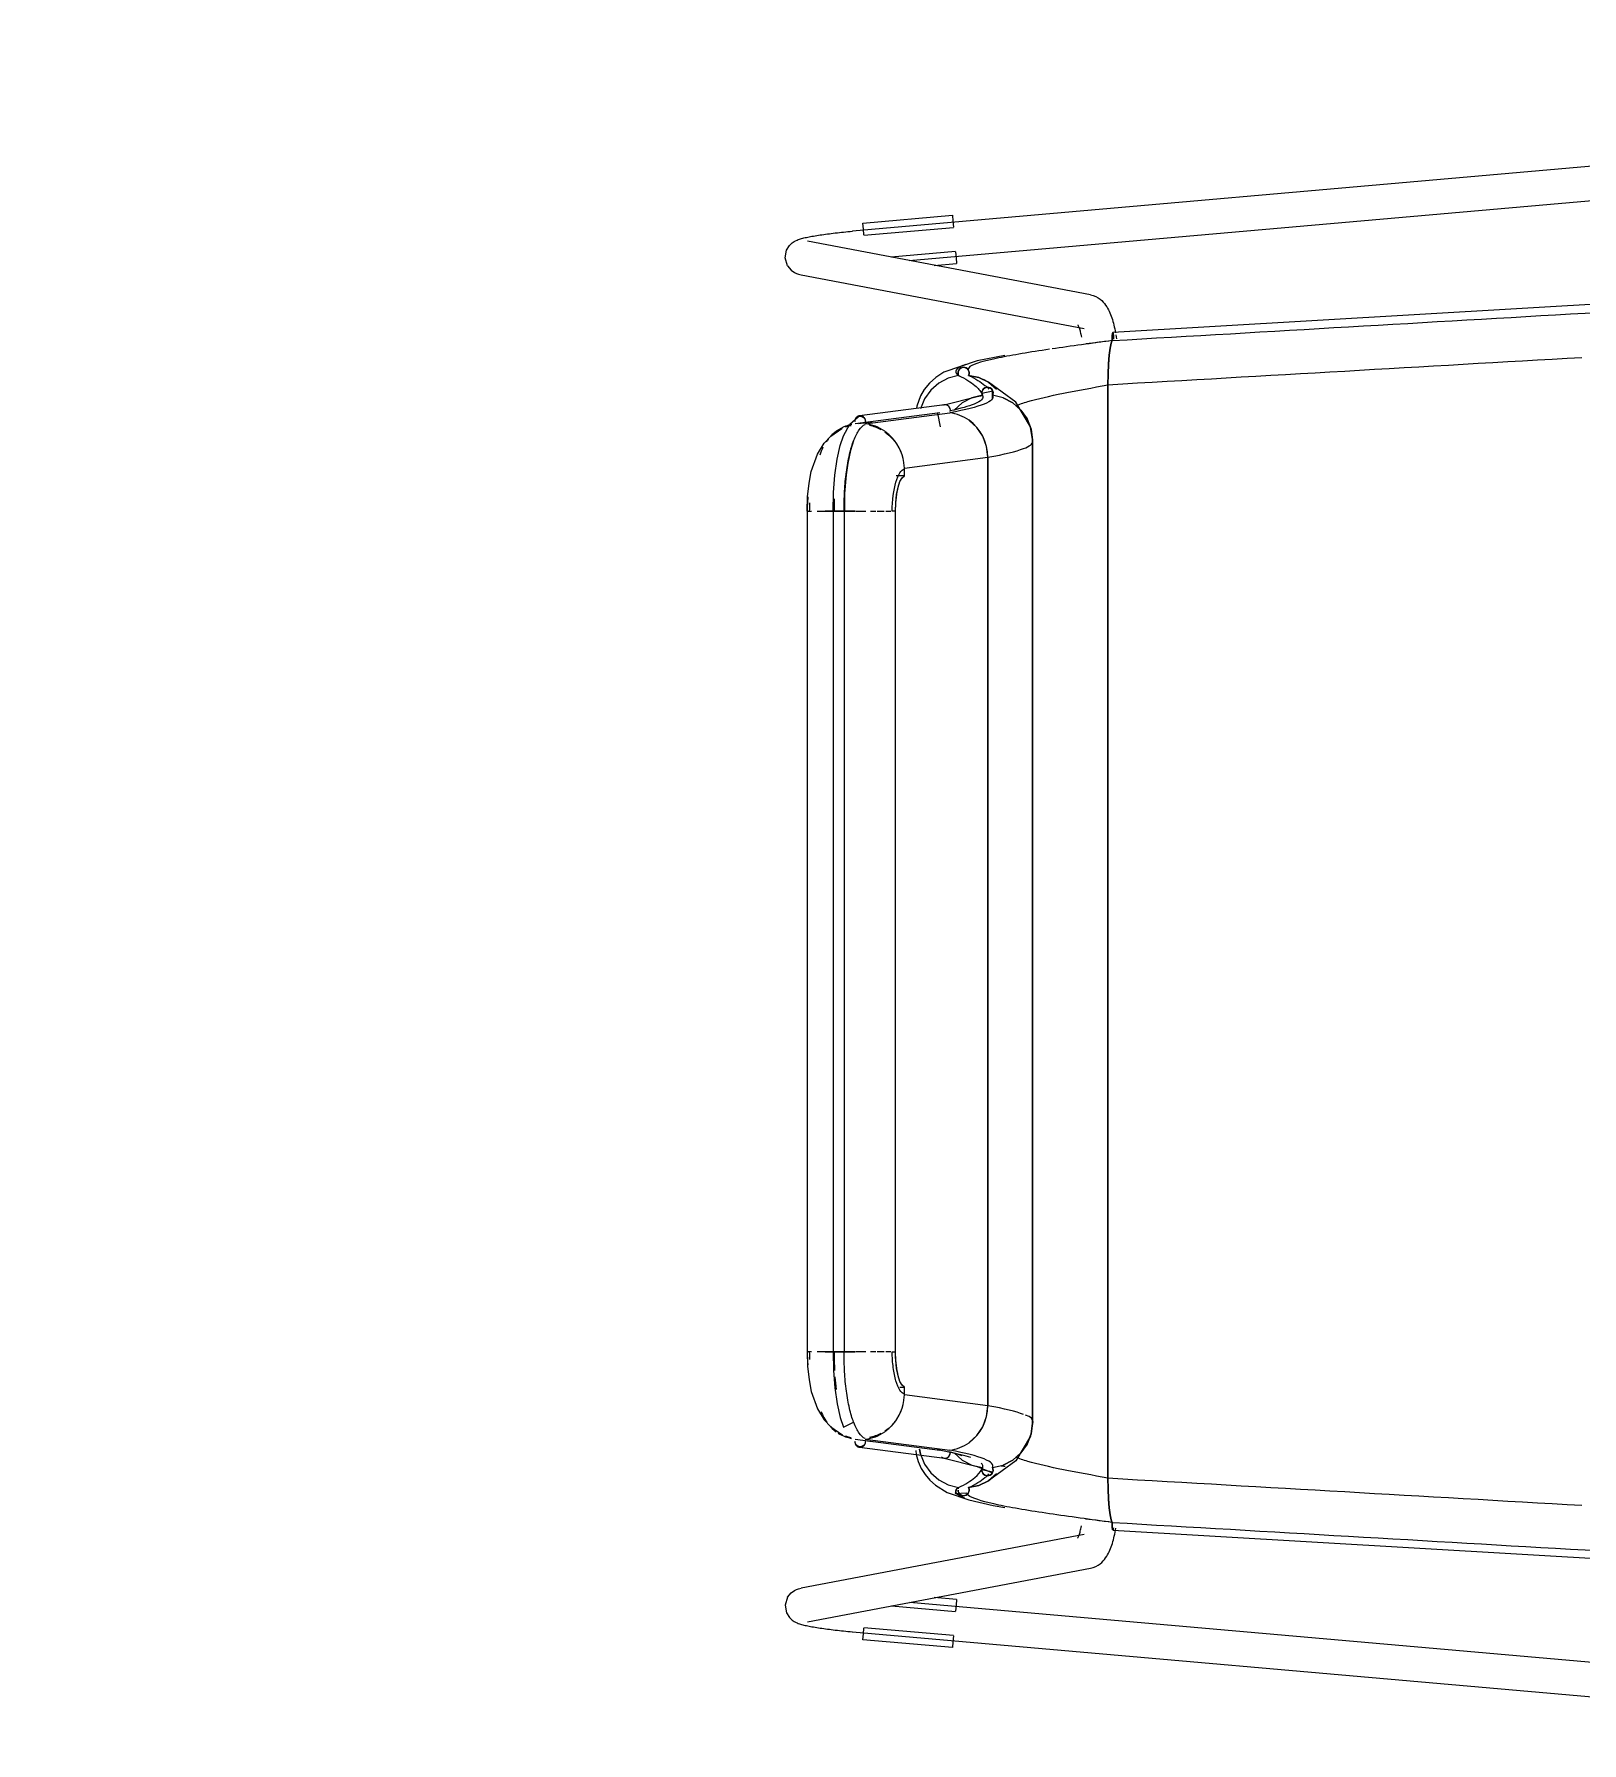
# Model space of a CAD drawing. Header units: millimetres. Extents: x 155927 to 295199, y -4084 to 97293.
# Drawn here: x 229196 to 229738, y 12021 to 12621 of the extents above; entities that cross this region are included whole.
import ezdxf

# ---------------------------------------------------------------- set-up
doc = ezdxf.new("R2010")
doc.units = ezdxf.units.MM
doc.header["$MEASUREMENT"] = 0
doc.layers.add('A-DOOR', color=4, linetype='CONTINUOUS', lineweight=9)
doc.layers.add('I-FURN', color=8, linetype='CONTINUOUS', lineweight=9)

msp = doc.modelspace()

# ---------------------------------------------------------------- linework, layer by layer
at = {"layer": 'A-DOOR'}
msp.add_arc((228224.33, 13505.61), 1010, 270, 0, dxfattribs=at)
at = {"layer": 'I-FURN'}
for p, q in [((229925.95, 12590.59), (229482.63, 12551.64)), ((229502.5, 12541.34), (229927, 12578.64)), ((229486.24, 12554.46), (229517.65, 12557.22)), ((229517.65, 12557.22), (229517.83, 12555.17)), ((229517.83, 12555.17), (229518.01, 12553.11)), ((229462.65, 12548.31), (229463.13, 12548.53)), ((229463.13, 12548.53), (229463.55, 12548.7)), ((229463.55, 12548.7), (229463.96, 12548.84)), ((229463.96, 12548.84), (229464.35, 12548.96)), ((229464.35, 12548.96), (229464.75, 12549.08)), ((229464.75, 12549.08), (229465.15, 12549.19)), ((229465.15, 12549.19), (229465.57, 12549.29)), ((229465.57, 12549.29), (229465.99, 12549.39)), ((229465.99, 12549.39), (229466.44, 12549.49)), ((229466.44, 12549.49), (229466.9, 12549.59)), ((229466.9, 12549.59), (229467.37, 12549.68)), ((229467.37, 12549.68), (229467.87, 12549.78)), ((229467.87, 12549.78), (229468.38, 12549.87)), ((229468.38, 12549.87), (229468.92, 12549.96)), ((229468.92, 12549.96), (229469.47, 12550.06)), ((229469.47, 12550.06), (229470.04, 12550.15)), ((229470.04, 12550.15), (229470.62, 12550.24)), ((229470.62, 12550.24), (229471.22, 12550.33)), ((229471.22, 12550.33), (229471.84, 12550.42)), ((229471.84, 12550.42), (229472.48, 12550.51)), ((229472.48, 12550.51), (229473.13, 12550.6)), ((229473.13, 12550.6), (229473.79, 12550.69)), ((229473.79, 12550.69), (229474.47, 12550.78)), ((229474.47, 12550.78), (229475.15, 12550.86)), ((229475.15, 12550.86), (229475.85, 12550.95)), ((229475.85, 12550.95), (229476.56, 12551.03)), ((229476.56, 12551.03), (229477.28, 12551.11)), ((229477.28, 12551.11), (229478.01, 12551.19)), ((229478.01, 12551.19), (229478.74, 12551.27)), ((229478.74, 12551.27), (229479.48, 12551.35)), ((229479.48, 12551.35), (229480.22, 12551.42)), ((229480.22, 12551.42), (229480.97, 12551.49)), ((229480.97, 12551.49), (229481.72, 12551.56)), ((229481.72, 12551.56), (229482.47, 12551.63)), ((229482.47, 12551.63), (229482.63, 12551.64)), ((229486.42, 12552.41), (229486.24, 12554.46)), ((229486.6, 12550.35), (229486.42, 12552.41)), ((229486.61, 12550.23), (229518.02, 12552.99)), ((229458.96, 12542.26), (229459.44, 12545.02)), ((229459.44, 12545.02), (229460.48, 12546.68)), ((229460.48, 12546.68), (229461.39, 12547.53)), ((229461.39, 12547.53), (229462.09, 12548.01)), ((229462.09, 12548.01), (229462.65, 12548.31)), ((229566.07, 12529.35), (229466.78, 12548.16)), ((229518.76, 12544.54), (229496.16, 12542.55)), ((229518.77, 12544.41), (229518.95, 12542.35)), ((229459.79, 12539.51), (229458.96, 12542.26)), ((229459.79, 12539.51), (229461.11, 12537.93)), ((229461.11, 12537.93), (229462.19, 12537.19)), ((229462.19, 12537.19), (229463, 12536.81)), ((229463, 12536.81), (229463.62, 12536.6)), ((229463.62, 12536.6), (229464.13, 12536.46)), ((229511.24, 12539.61), (229519.13, 12540.31)), ((229518.95, 12542.35), (229519.13, 12540.31)), ((229464.13, 12536.46), (229464.55, 12536.37)), ((229464.55, 12536.37), (229563.84, 12517.56)), ((229905.83, 12535.45), (229573.92, 12516.16)), ((229566.07, 12529.35), (229567.06, 12529.09)), ((229567.06, 12529.09), (229567.95, 12528.73)), ((229567.95, 12528.73), (229568.75, 12528.29)), ((229568.75, 12528.29), (229569.43, 12527.81)), ((229569.43, 12527.81), (229570.03, 12527.3)), ((229570.03, 12527.3), (229570.55, 12526.78)), ((229570.55, 12526.78), (229571, 12526.25)), ((229571, 12526.25), (229571.4, 12525.71)), ((229571.4, 12525.71), (229571.76, 12525.18)), ((229571.76, 12525.18), (229572.09, 12524.64)), ((229572.09, 12524.64), (229572.38, 12524.1)), ((229561.61, 12518.78), (229561.62, 12518.75)), ((229561.62, 12518.75), (229561.67, 12518.68)), ((229561.67, 12518.68), (229561.71, 12518.59)), ((229561.71, 12518.59), (229561.79, 12518.44)), ((229572.38, 12524.1), (229572.65, 12523.55)), ((229572.65, 12523.55), (229572.9, 12522.99)), ((229572.9, 12522.99), (229573.13, 12522.42)), ((229573.13, 12522.42), (229573.35, 12521.84)), ((229573.35, 12521.84), (229573.56, 12521.25)), ((229573.56, 12521.25), (229573.75, 12520.64)), ((229573.75, 12520.64), (229573.94, 12520.02)), ((229573.94, 12520.02), (229574.11, 12519.39)), ((229574.11, 12519.39), (229574.27, 12518.75)), ((229574.27, 12518.75), (229574.42, 12518.1)), ((229561.79, 12518.44), (229561.88, 12518.25)), ((229561.88, 12518.25), (229561.97, 12518.02)), ((229561.97, 12518.02), (229562.07, 12517.75)), ((229562.07, 12517.75), (229562.18, 12517.44)), ((229562.18, 12517.44), (229562.29, 12517.11)), ((229562.29, 12517.11), (229562.4, 12516.74)), ((229562.4, 12516.74), (229562.5, 12516.35)), ((229562.5, 12516.35), (229562.61, 12515.93)), ((229562.61, 12515.93), (229562.71, 12515.48)), ((229562.71, 12515.48), (229562.81, 12515.01)), ((229562.81, 12515.01), (229562.91, 12514.52)), ((229573.33, 12512.39), (229573.73, 12513.29)), ((229573.73, 12513.29), (229573.33, 12512.39)), ((229573.71, 12514.26), (229573.72, 12514.76)), ((229573.72, 12514.75), (229573.71, 12514.26)), ((229573.71, 12514.26), (229573.71, 12513.76)), ((229573.71, 12513.76), (229573.71, 12514.26)), ((229573.71, 12513.76), (229573.73, 12513.29)), ((229573.73, 12513.29), (229573.71, 12513.76)), ((229573.74, 12515.21), (229573.72, 12514.75)), ((229573.72, 12514.76), (229573.74, 12515.21)), ((229573.74, 12515.21), (229573.77, 12515.6)), ((229573.77, 12515.59), (229573.74, 12515.21)), ((229573.82, 12515.89), (229573.77, 12515.59)), ((229573.77, 12515.6), (229573.82, 12515.89)), ((229573.82, 12515.89), (229573.87, 12516.09)), ((229573.87, 12516.08), (229573.82, 12515.89)), ((229573.92, 12516.16), (229573.87, 12516.08)), ((229573.87, 12516.09), (229573.92, 12516.16)), ((229573.97, 12516.09), (229573.92, 12516.16)), ((229573.92, 12516.16), (229573.97, 12516.1)), ((229573.97, 12516.1), (229574.02, 12515.91)), ((229574.02, 12515.91), (229573.97, 12516.09)), ((229574.07, 12515.62), (229574.02, 12515.91)), ((229574.02, 12515.91), (229574.07, 12515.62)), ((229574.1, 12515.24), (229574.07, 12515.62)), ((229574.07, 12515.62), (229574.1, 12515.24)), ((229574.12, 12514.79), (229574.1, 12515.24)), ((229574.1, 12515.24), (229574.12, 12514.79)), ((229574.13, 12514.3), (229574.12, 12514.79)), ((229574.12, 12514.79), (229574.13, 12514.3)), ((229574.13, 12513.8), (229574.13, 12514.3)), ((229574.13, 12514.3), (229574.13, 12513.8)), ((229574.42, 12518.1), (229574.57, 12517.43)), ((229574.57, 12517.43), (229574.7, 12516.75)), ((229574.7, 12516.75), (229574.83, 12516.05)), ((229574.94, 12515.35), (229575.05, 12514.63)), ((229575.05, 12514.63), (229575.15, 12513.91)), ((229536.01, 12508.05), (229526.34, 12506.15)), ((229572.65, 12508.15), (229572.41, 12505.04)), ((229572.42, 12505.09), (229572.65, 12508.15)), ((229572.65, 12508.18), (229572.96, 12510.64)), ((229572.96, 12510.64), (229572.65, 12508.15)), ((229573.33, 12512.39), (229572.96, 12510.64)), ((229572.97, 12510.65), (229573.33, 12512.39)), ((229514.63, 12502.16), (229511.8, 12500.34)), ((229526.34, 12506.15), (229514.63, 12502.16)), ((229519.83, 12501.04), (229516.2, 12500.14)), ((229519.7, 12502.51), (229519.62, 12502.01)), ((229519.62, 12502.01), (229519.67, 12501.51)), ((229519.63, 12502.01), (229519.7, 12502.5)), ((229519.67, 12501.51), (229519.63, 12502.01)), ((229519.83, 12501.04), (229519.67, 12501.51)), ((229519.67, 12501.51), (229519.83, 12501.04)), ((229519.7, 12502.5), (229519.9, 12502.96)), ((229519.9, 12502.96), (229519.7, 12502.51)), ((229519.9, 12502.96), (229520.2, 12503.35)), ((229520.2, 12503.35), (229519.9, 12502.96)), ((229520.2, 12503.35), (229520.6, 12503.65)), ((229520.6, 12503.65), (229520.2, 12503.35)), ((229521.05, 12503.85), (229520.6, 12503.65)), ((229520.6, 12503.65), (229521.05, 12503.84)), ((229521.05, 12503.84), (229521.54, 12503.92)), ((229521.54, 12503.92), (229521.05, 12503.85)), ((229521.54, 12503.92), (229522.02, 12503.86)), ((229522.02, 12503.86), (229521.54, 12503.92)), ((229522.02, 12503.86), (229522.48, 12503.67)), ((229522.48, 12503.68), (229522.02, 12503.86)), ((229522.89, 12503.39), (229522.48, 12503.68)), ((229522.48, 12503.67), (229522.88, 12503.39)), ((229522.88, 12503.39), (229523.2, 12503.01)), ((229523.2, 12503.01), (229522.89, 12503.39)), ((229523.2, 12503.01), (229523.41, 12502.56)), ((229523.41, 12502.56), (229523.2, 12503.01)), ((229523.47, 12501.57), (229523.32, 12501.09)), ((229523.32, 12501.09), (229523.47, 12501.57)), ((229523.32, 12501.09), (229526.93, 12500.3)), ((229526.93, 12500.31), (229523.32, 12501.09)), ((229523.41, 12502.56), (229523.5, 12502.07)), ((229523.5, 12502.07), (229523.41, 12502.56)), ((229523.5, 12502.07), (229523.47, 12501.57)), ((229523.47, 12501.57), (229523.5, 12502.07)), ((229572.2, 12497.82), (229572.26, 12501.51)), ((229572.26, 12501.51), (229572.2, 12497.74)), ((229572.26, 12501.57), (229572.41, 12505.05)), ((229572.41, 12505.04), (229572.26, 12501.51)), ((229507.78, 12496.18), (229506.44, 12493.91)), ((229509.56, 12498.35), (229507.78, 12496.18)), ((229510.06, 12495.92), (229507.88, 12492.84)), ((229511.8, 12500.34), (229509.56, 12498.35)), ((229512.88, 12498.4), (229510.06, 12495.92)), ((229516.2, 12500.14), (229512.88, 12498.4)), ((229530.26, 12498.67), (229526.93, 12500.31)), ((229526.93, 12500.3), (229530.26, 12498.66)), ((229531.81, 12495.6), (229527.92, 12494.76)), ((229528, 12495.05), (229528.09, 12495.54)), ((229528.08, 12495.54), (229528, 12495.05)), ((229528.04, 12494.55), (229528, 12495.05)), ((229528, 12495.05), (229528.04, 12494.56)), ((229528.29, 12496), (229528.08, 12495.54)), ((229528.09, 12495.54), (229528.29, 12495.99)), ((229528.6, 12496.38), (229528.29, 12496)), ((229528.29, 12495.99), (229528.6, 12496.37)), ((229530.33, 12498.72), (229528.59, 12499.61)), ((229528.6, 12496.37), (229529, 12496.67)), ((229529, 12496.67), (229528.6, 12496.38)), ((229529, 12496.67), (229529.47, 12496.86)), ((229529.46, 12496.86), (229529, 12496.67)), ((229529.96, 12496.93), (229529.46, 12496.86)), ((229529.47, 12496.86), (229529.96, 12496.92)), ((229530.45, 12496.86), (229529.96, 12496.93)), ((229529.96, 12496.92), (229530.45, 12496.86)), ((229533.09, 12496.27), (229530.26, 12498.67)), ((229530.26, 12498.66), (229533.09, 12496.27)), ((229539.87, 12491.74), (229530.33, 12498.72)), ((229530.45, 12496.86), (229530.91, 12496.67)), ((229530.91, 12496.67), (229530.45, 12496.86)), ((229530.91, 12496.67), (229531.31, 12496.37)), ((229531.31, 12496.38), (229530.91, 12496.67)), ((229531.62, 12496), (229531.31, 12496.38)), ((229531.31, 12496.37), (229531.62, 12495.99)), ((229531.83, 12495.54), (229531.62, 12496)), ((229531.62, 12495.99), (229531.82, 12495.54)), ((229531.73, 12493.02), (229531.68, 12495.9)), ((229531.82, 12495.54), (229531.91, 12495.05)), ((229531.91, 12495.05), (229531.83, 12495.54)), ((229531.91, 12495.05), (229531.87, 12494.55)), ((229531.87, 12494.56), (229531.91, 12495.05)), ((229572.2, 12497.74), (229572.2, 12114.34)), ((229572.2, 12114.34), (229572.2, 12497.74)), ((229514.82, 12490.77), (229485.04, 12486.92)), ((229505.15, 12490.31), (229505.03, 12489.43)), ((229506.44, 12493.91), (229505.15, 12490.31)), ((229507.88, 12492.84), (229506.48, 12489.32)), ((229514.58, 12490.72), (229514.14, 12490.54)), ((229515.05, 12490.79), (229514.58, 12490.72)), ((229514.74, 12490.76), (229526.35, 12493.73)), ((229515.52, 12490.72), (229515.05, 12490.79)), ((229515.96, 12490.53), (229515.52, 12490.72)), ((229516.35, 12490.24), (229515.96, 12490.53)), ((229516.65, 12489.86), (229516.35, 12490.24)), ((229516.84, 12489.4), (229516.65, 12489.86)), ((229516.92, 12488.91), (229516.84, 12489.4)), ((229516.88, 12488.42), (229516.92, 12488.91)), ((229521.09, 12491.44), (229518.22, 12488.93)), ((229524.49, 12493.19), (229521.09, 12491.44)), ((229528.2, 12494.09), (229524.49, 12493.19)), ((229526.35, 12493.73), (229528.22, 12494.05)), ((229528.04, 12494.56), (229528.2, 12494.09)), ((229528.2, 12494.08), (229528.04, 12494.55)), ((229531.71, 12494.09), (229531.87, 12494.56)), ((229531.87, 12494.55), (229531.71, 12494.08)), ((229535.42, 12493.19), (229531.71, 12494.09)), ((229535.42, 12493.19), (229538.81, 12491.43)), ((229538.82, 12491.44), (229535.42, 12493.19)), ((229538.81, 12491.43), (229541.68, 12488.93)), ((229541.69, 12488.93), (229538.82, 12491.44)), ((229544.99, 12483.08), (229539.87, 12491.74)), ((229541.68, 12488.93), (229543.86, 12485.79)), ((229543.86, 12485.8), (229541.69, 12488.93)), ((229479.46, 12479.9), (229481.64, 12484.01)), ((229481.64, 12484.01), (229484.54, 12486.56)), ((229513.18, 12487.92), (229483.48, 12484.08)), ((229484.67, 12484.23), (229489.45, 12484.85)), ((229487.02, 12484.1), (229516.73, 12487.94)), ((229512.4, 12487.8), (229513.35, 12482.98)), ((229526.23, 12482.83), (229523.49, 12485.31)), ((229528.31, 12479.71), (229526.23, 12482.83)), ((229545.06, 12482.93), (229543.68, 12486.11)), ((229545.23, 12482.22), (229543.86, 12485.8)), ((229543.86, 12485.79), (229545.22, 12482.22)), ((229545.85, 12477.89), (229545.06, 12482.93)), ((229470.27, 12473.4), (229472.66, 12477.29)), ((229472.66, 12477.29), (229474.96, 12479.76)), ((229474.96, 12479.76), (229478.85, 12482.44)), ((229478.3, 12476.44), (229479.46, 12479.9)), ((229478.85, 12482.44), (229479.05, 12482.54)), ((229483, 12478.14), (229481.91, 12474.7)), ((229529.63, 12476.17), (229528.31, 12479.71)), ((229545.22, 12482.22), (229545.7, 12478.43)), ((229545.7, 12478.43), (229545.23, 12482.22)), ((229545.7, 12478.43), (229545.7, 12133.65)), ((229545.7, 12133.65), (229545.7, 12478.43)), ((229545.85, 12438.99), (229545.85, 12477.9)), ((229468.14, 12467.35), (229470.27, 12473.4)), ((229476.35, 12466.13), (229477.2, 12471.75)), ((229477.2, 12471.75), (229478.3, 12476.44)), ((229481.91, 12474.7), (229480.94, 12470.27)), ((229500.82, 12468.54), (229530.1, 12472.4)), ((229530.1, 12472.4), (229529.63, 12476.17)), ((229530.1, 12472.4), (229530.1, 12139.69)), ((229530.1, 12139.69), (229530.1, 12472.4)), ((229467.35, 12463.32), (229468.14, 12467.35)), ((229475.87, 12460.01), (229476.35, 12466.13)), ((229480.34, 12466.26), (229479.81, 12459.69)), ((229480.94, 12470.27), (229480.34, 12466.26)), ((229500.89, 12465.82), (229497.89, 12465.82)), ((229500.88, 12465.82), (229497.89, 12465.82)), ((229499.24, 12463.83), (229500.03, 12465.18)), ((229500.03, 12465.18), (229500.89, 12465.82)), ((229500.89, 12465.82), (229500.82, 12468.54)), ((229466.85, 12458.5), (229467.35, 12463.32)), ((229475.77, 12453.47), (229475.87, 12460.01)), ((229479.81, 12459.69), (229479.73, 12453.47)), ((229497.74, 12456.5), (229498.06, 12459.36)), ((229498.06, 12459.36), (229498.57, 12461.85)), ((229498.57, 12461.85), (229499.24, 12463.83)), ((229466.73, 12453.47), (229466.85, 12458.5)), ((229466.9, 12453.47), (229466.73, 12453.47)), ((229466.73, 12453.47), (229466.73, 12158.62)), ((229466.75, 12453.47), (229468.23, 12453.47)), ((229470.25, 12453.47), (229472.83, 12453.47)), ((229476.01, 12453.47), (229472.99, 12453.47)), ((229473, 12453.47), (229476.02, 12453.47)), ((229475.77, 12453.47), (229475.77, 12158.62)), ((229475.77, 12453.47), (229479.73, 12453.47)), ((229475.84, 12453.47), (229475.77, 12453.47)), ((229476.04, 12453.47), (229475.84, 12453.47)), ((229476.34, 12453.47), (229476.04, 12453.47)), ((229476.73, 12453.47), (229476.34, 12453.47)), ((229477.19, 12453.47), (229476.73, 12453.47)), ((229477.68, 12453.47), (229477.19, 12453.47)), ((229478.18, 12453.47), (229477.68, 12453.47)), ((229478.65, 12453.47), (229478.18, 12453.47)), ((229479.07, 12453.47), (229478.65, 12453.47)), ((229479.4, 12453.47), (229479.07, 12453.47)), ((229479.62, 12453.47), (229479.4, 12453.47)), ((229479.73, 12453.47), (229479.62, 12453.47)), ((229483.52, 12453.47), (229479.71, 12453.47)), ((229479.71, 12453.47), (229483.52, 12453.47)), ((229479.73, 12158.62), (229479.73, 12453.47)), ((229483.71, 12453.47), (229487.27, 12453.47)), ((229488.9, 12453.47), (229490.74, 12453.47)), ((229491.26, 12453.47), (229493.72, 12453.47)), ((229494.31, 12453.47), (229496.05, 12453.47)), ((229497.58, 12453.47), (229497.58, 12158.62)), ((229497.63, 12453.47), (229497.74, 12456.5)), ((229497.63, 12158.62), (229497.63, 12453.47)), ((229545.85, 12134.19), (229545.85, 12438.99)), ((229466.73, 12158.62), (229466.9, 12158.62)), ((229466.73, 12158.62), (229466.85, 12153.59)), ((229468.23, 12158.62), (229466.75, 12158.62)), ((229466.85, 12153.59), (229467.35, 12148.76)), ((229472.83, 12158.62), (229470.25, 12158.62)), ((229472.99, 12158.62), (229476.01, 12158.62)), ((229476.02, 12158.62), (229473, 12158.62)), ((229479.62, 12158.62), (229475.77, 12158.62)), ((229475.77, 12158.62), (229475.87, 12152.07)), ((229475.77, 12158.62), (229475.84, 12158.62)), ((229475.84, 12158.62), (229476.04, 12158.62)), ((229476.04, 12158.62), (229476.34, 12158.62)), ((229476.34, 12158.62), (229476.73, 12158.62)), ((229476.73, 12158.62), (229477.19, 12158.62)), ((229477.19, 12158.62), (229477.68, 12158.62)), ((229477.68, 12158.62), (229478.18, 12158.62)), ((229478.18, 12158.62), (229478.65, 12158.62)), ((229478.65, 12158.62), (229479.07, 12158.62)), ((229479.07, 12158.62), (229479.4, 12158.62)), ((229479.4, 12158.62), (229479.62, 12158.62)), ((229479.71, 12158.62), (229483.52, 12158.62)), ((229483.52, 12158.62), (229479.71, 12158.62)), ((229487.27, 12158.62), (229483.71, 12158.62)), ((229490.74, 12158.62), (229488.9, 12158.62)), ((229493.72, 12158.62), (229491.26, 12158.62)), ((229496.05, 12158.62), (229494.31, 12158.62)), ((229497.74, 12155.58), (229497.63, 12158.62)), ((229498.06, 12152.73), (229497.74, 12155.58)), ((229467.35, 12148.76), (229468.14, 12144.73)), ((229475.87, 12152.07), (229476.35, 12145.95)), ((229498.57, 12150.23), (229498.06, 12152.73)), ((229499.24, 12148.25), (229498.57, 12150.23)), ((229500.03, 12146.9), (229499.24, 12148.25)), ((229468.14, 12144.73), (229470.27, 12138.68)), ((229476.35, 12145.95), (229477.2, 12140.33)), ((229499.23, 12146.26), (229500.89, 12146.26)), ((229500.89, 12146.26), (229500.03, 12146.9)), ((229500.82, 12143.55), (229500.89, 12146.26)), ((229530.1, 12139.69), (229500.82, 12143.55)), ((229470.27, 12138.68), (229472.66, 12134.8)), ((229477.2, 12140.33), (229478.3, 12135.64)), ((229478.3, 12135.64), (229479.46, 12132.19)), ((229528.31, 12132.37), (229529.63, 12135.92)), ((229529.63, 12135.92), (229530.1, 12139.69)), ((229472.66, 12134.8), (229474.96, 12132.32)), ((229474.96, 12132.32), (229478.85, 12129.64)), ((229478.85, 12129.64), (229479.05, 12129.55)), ((229479.46, 12132.19), (229483, 12133.95)), ((229523.49, 12126.77), (229526.23, 12129.26)), ((229526.23, 12129.26), (229528.31, 12132.37)), ((229545.06, 12129.15), (229543.68, 12125.97)), ((229545.22, 12129.86), (229543.86, 12126.29)), ((229543.86, 12126.29), (229545.23, 12129.86)), ((229545.85, 12134.19), (229545.06, 12129.15)), ((229545.7, 12133.65), (229545.22, 12129.86)), ((229545.23, 12129.86), (229545.7, 12133.65)), ((229483.48, 12128), (229513.18, 12124.16)), ((229485.04, 12125.16), (229514.82, 12121.31)), ((229487.01, 12127.55), (229489.45, 12127.23)), ((229487.02, 12127.98), (229516.73, 12124.14)), ((229504.82, 12124.04), (229504.97, 12122.62)), ((229506.11, 12124.5), (229506.48, 12122.76)), ((229506.49, 12122.77), (229506.12, 12124.51)), ((229518.69, 12122.91), (229512.4, 12124.28)), ((229516.84, 12122.68), (229516.92, 12123.17)), ((229516.92, 12123.17), (229516.88, 12123.67)), ((229518.22, 12123.15), (229521.09, 12120.64)), ((229541.68, 12123.16), (229538.81, 12120.65)), ((229538.82, 12120.64), (229541.69, 12123.15)), ((229544.99, 12129), (229539.87, 12120.35)), ((229543.86, 12126.29), (229541.68, 12123.16)), ((229541.69, 12123.15), (229543.86, 12126.29)), ((229504.97, 12122.62), (229505.63, 12120.11)), ((229505.63, 12120.11), (229506.65, 12117.75)), ((229506.48, 12122.76), (229507.88, 12119.25)), ((229506.65, 12117.75), (229508.03, 12115.55)), ((229507.88, 12119.25), (229510.06, 12116.16)), ((229513.76, 12121.84), (229514.14, 12121.55)), ((229514.14, 12121.55), (229514.58, 12121.36)), ((229514.58, 12121.36), (229515.05, 12121.29)), ((229514.74, 12121.32), (229526.35, 12118.35)), ((229515.05, 12121.29), (229515.52, 12121.36)), ((229515.52, 12121.36), (229515.96, 12121.55)), ((229515.96, 12121.55), (229516.35, 12121.84)), ((229516.35, 12121.84), (229516.65, 12122.23)), ((229516.65, 12122.23), (229516.84, 12122.68)), ((229521.12, 12122.15), (229518.69, 12122.91)), ((229521.09, 12120.64), (229524.49, 12118.89)), ((229524.49, 12118.89), (229528.2, 12118)), ((229526.35, 12118.35), (229531.68, 12116.19)), ((229527.92, 12117.32), (229531.81, 12116.48)), ((229528, 12117.03), (229528.04, 12117.53)), ((229528.04, 12117.53), (229528, 12117.03)), ((229528.09, 12116.54), (229528, 12117.03)), ((229528, 12117.03), (229528.08, 12116.54)), ((229528.04, 12117.53), (229528.2, 12118)), ((229528.2, 12118), (229528.04, 12117.53)), ((229539.87, 12120.35), (229530.33, 12113.36)), ((229531.71, 12118), (229535.42, 12118.89)), ((229531.71, 12118), (229531.87, 12117.53)), ((229531.87, 12117.53), (229531.71, 12118)), ((229531.91, 12117.03), (229531.82, 12116.54)), ((229531.83, 12116.54), (229531.91, 12117.03)), ((229531.87, 12117.53), (229531.91, 12117.03)), ((229531.91, 12117.03), (229531.87, 12117.53)), ((229538.81, 12120.65), (229535.42, 12118.9)), ((229535.42, 12118.89), (229538.82, 12120.64)), ((229508.03, 12115.55), (229509.71, 12113.57)), ((229509.71, 12113.57), (229511.68, 12111.84)), ((229510.06, 12116.16), (229512.88, 12113.68)), ((229511.68, 12111.84), (229515.79, 12109.33)), ((229512.88, 12113.68), (229516.2, 12111.94)), ((229516.2, 12111.94), (229519.83, 12111.04)), ((229519.67, 12110.57), (229519.83, 12111.04)), ((229519.83, 12111.04), (229519.67, 12110.57)), ((229526.93, 12111.78), (229523.32, 12110.99)), ((229523.32, 12110.99), (229526.93, 12111.77)), ((229530.26, 12113.42), (229526.93, 12111.78)), ((229526.93, 12111.77), (229530.26, 12113.41)), ((229528.08, 12116.54), (229528.29, 12116.09)), ((229528.29, 12116.09), (229528.09, 12116.54)), ((229528.6, 12115.71), (229528.29, 12116.09)), ((229528.29, 12116.09), (229528.6, 12115.7)), ((229530.33, 12113.36), (229528.59, 12112.47)), ((229529, 12115.41), (229528.6, 12115.71)), ((229528.6, 12115.7), (229529, 12115.41)), ((229529.47, 12115.23), (229529, 12115.41)), ((229529, 12115.41), (229529.46, 12115.22)), ((229529.46, 12115.22), (229529.96, 12115.16)), ((229529.96, 12115.16), (229529.47, 12115.23)), ((229530.45, 12115.23), (229529.96, 12115.16)), ((229529.96, 12115.16), (229530.45, 12115.22)), ((229533.09, 12115.82), (229530.26, 12113.42)), ((229530.26, 12113.41), (229533.09, 12115.82)), ((229530.91, 12115.41), (229530.45, 12115.23)), ((229530.45, 12115.22), (229530.91, 12115.41)), ((229531.31, 12115.71), (229530.91, 12115.41)), ((229530.91, 12115.41), (229531.31, 12115.7)), ((229531.62, 12116.09), (229531.31, 12115.71)), ((229531.31, 12115.7), (229531.62, 12116.09)), ((229531.82, 12116.54), (229531.62, 12116.09)), ((229531.62, 12116.09), (229531.83, 12116.54)), ((229572.2, 12114.34), (229572.26, 12110.57)), ((229572.26, 12110.57), (229572.2, 12114.26)), ((229515.79, 12109.33), (229523.42, 12106.66)), ((229518.91, 12110.13), (229518.59, 12108.97)), ((229518.59, 12108.97), (229522.44, 12109.16)), ((229519.62, 12110.07), (229519.7, 12109.58)), ((229519.7, 12109.58), (229519.63, 12110.07)), ((229519.9, 12109.12), (229519.7, 12109.58)), ((229519.7, 12109.58), (229519.9, 12109.12)), ((229520.2, 12108.74), (229519.9, 12109.12)), ((229519.9, 12109.12), (229520.2, 12108.73)), ((229520.6, 12108.44), (229520.2, 12108.74)), ((229520.2, 12108.73), (229520.6, 12108.43)), ((229521.05, 12108.24), (229520.6, 12108.44)), ((229520.6, 12108.43), (229521.05, 12108.24)), ((229521.54, 12108.17), (229521.05, 12108.24)), ((229521.05, 12108.24), (229521.54, 12108.16)), ((229522.02, 12108.23), (229521.54, 12108.17)), ((229521.54, 12108.16), (229522.02, 12108.22)), ((229522.48, 12108.41), (229522.02, 12108.23)), ((229522.02, 12108.22), (229522.48, 12108.4)), ((229522.88, 12108.7), (229522.48, 12108.41)), ((229522.48, 12108.4), (229522.89, 12108.69)), ((229523.2, 12109.07), (229522.88, 12108.7)), ((229522.89, 12108.69), (229523.2, 12109.07)), ((229523.41, 12109.52), (229523.2, 12109.07)), ((229523.2, 12109.07), (229523.41, 12109.52)), ((229523.32, 12110.99), (229523.47, 12110.51)), ((229523.47, 12110.51), (229523.32, 12110.99)), ((229523.5, 12110.02), (229523.41, 12109.52)), ((229523.41, 12109.52), (229523.5, 12110.01)), ((229523.42, 12106.66), (229531.94, 12104.77)), ((229523.47, 12110.51), (229523.5, 12110.02)), ((229523.5, 12110.01), (229523.47, 12110.51)), ((229572.26, 12110.57), (229572.41, 12107.04)), ((229572.41, 12107.04), (229572.26, 12110.51)), ((229572.41, 12107.04), (229572.65, 12103.94)), ((229572.65, 12103.93), (229572.42, 12106.99)), ((229531.94, 12104.77), (229536.01, 12104.03)), ((229572.65, 12103.94), (229572.96, 12101.44)), ((229572.96, 12101.44), (229572.65, 12103.9)), ((229572.96, 12101.44), (229573.33, 12099.69)), ((229573.33, 12099.69), (229572.97, 12101.43)), ((229573.73, 12098.79), (229573.33, 12099.69)), ((229573.33, 12099.69), (229573.73, 12098.79)), ((229563.84, 12094.52), (229464.55, 12075.71)), ((229561.61, 12093.3), (229561.62, 12093.33)), ((229561.62, 12093.33), (229561.67, 12093.4)), ((229561.67, 12093.4), (229561.71, 12093.49)), ((229561.71, 12093.49), (229561.79, 12093.64)), ((229561.79, 12093.64), (229561.88, 12093.83)), ((229561.88, 12093.83), (229561.97, 12094.07)), ((229561.97, 12094.07), (229562.07, 12094.34)), ((229562.07, 12094.34), (229562.18, 12094.64)), ((229562.18, 12094.64), (229562.29, 12094.98)), ((229562.29, 12094.98), (229562.4, 12095.34)), ((229562.4, 12095.34), (229562.5, 12095.74)), ((229562.5, 12095.74), (229562.61, 12096.16)), ((229562.61, 12096.16), (229562.71, 12096.6)), ((229562.71, 12096.6), (229562.81, 12097.07)), ((229562.81, 12097.07), (229562.91, 12097.56)), ((229573.73, 12098.79), (229573.71, 12098.32)), ((229573.71, 12098.32), (229573.73, 12098.79)), ((229573.71, 12098.32), (229573.71, 12097.82)), ((229573.71, 12097.82), (229573.71, 12098.32)), ((229573.71, 12097.82), (229573.72, 12097.33)), ((229573.72, 12097.33), (229573.71, 12097.82)), ((229573.72, 12097.33), (229573.74, 12096.88)), ((229573.74, 12096.87), (229573.72, 12097.33)), ((229573.74, 12096.88), (229573.77, 12096.49)), ((229573.77, 12096.49), (229573.74, 12096.87)), ((229573.77, 12096.49), (229573.82, 12096.19)), ((229573.82, 12096.19), (229573.77, 12096.49)), ((229573.92, 12095.93), (229573.97, 12095.99)), ((229573.97, 12095.99), (229573.92, 12095.92)), ((229905.83, 12076.64), (229573.92, 12095.92)), ((229574.02, 12096.17), (229574.07, 12096.46)), ((229574.07, 12096.46), (229574.02, 12096.17)), ((229574.07, 12096.46), (229574.1, 12096.84)), ((229574.1, 12096.84), (229574.07, 12096.46)), ((229574.11, 12092.69), (229574.27, 12093.33)), ((229574.27, 12093.33), (229574.42, 12093.99)), ((229574.42, 12093.99), (229574.57, 12094.66)), ((229574.57, 12094.66), (229574.7, 12095.34)), ((229574.7, 12095.34), (229574.83, 12096.03)), ((229574.83, 12096.03), (229574.94, 12096.73)), ((229571.76, 12086.91), (229572.09, 12087.45)), ((229572.09, 12087.45), (229572.38, 12087.98)), ((229572.38, 12087.98), (229572.65, 12088.53)), ((229572.65, 12088.53), (229572.9, 12089.09)), ((229572.9, 12089.09), (229573.13, 12089.66)), ((229573.13, 12089.66), (229573.35, 12090.24)), ((229573.35, 12090.24), (229573.56, 12090.84)), ((229573.56, 12090.84), (229573.75, 12091.44)), ((229573.75, 12091.44), (229573.94, 12092.06)), ((229573.94, 12092.06), (229574.11, 12092.69)), ((229466.78, 12063.92), (229566.07, 12082.73)), ((229566.07, 12082.73), (229567.06, 12082.99)), ((229567.06, 12082.99), (229567.95, 12083.35)), ((229567.95, 12083.35), (229568.75, 12083.79)), ((229568.75, 12083.79), (229569.43, 12084.28)), ((229569.43, 12084.28), (229570.03, 12084.79)), ((229570.03, 12084.79), (229570.55, 12085.31)), ((229570.55, 12085.31), (229571, 12085.84)), ((229571, 12085.84), (229571.4, 12086.37)), ((229571.4, 12086.37), (229571.76, 12086.91)), ((229462.19, 12074.9), (229463, 12075.27)), ((229463, 12075.27), (229463.62, 12075.49)), ((229463.62, 12075.49), (229464.13, 12075.62)), ((229464.13, 12075.62), (229464.55, 12075.71)), ((229459.79, 12072.57), (229458.96, 12069.82)), ((229458.96, 12069.82), (229459.44, 12067.06)), ((229459.79, 12072.57), (229461.11, 12074.15)), ((229461.11, 12074.15), (229462.19, 12074.9)), ((229496.28, 12069.52), (229518.76, 12067.54)), ((229927, 12033.45), (229502.65, 12070.73)), ((229519.13, 12071.78), (229511.24, 12072.47)), ((229518.95, 12069.73), (229518.77, 12067.67)), ((229519.13, 12071.78), (229518.95, 12069.73)), ((229459.44, 12067.06), (229460.48, 12065.41)), ((229460.48, 12065.41), (229461.39, 12064.55)), ((229461.39, 12064.55), (229462.09, 12064.07)), ((229462.09, 12064.07), (229462.65, 12063.77)), ((229462.65, 12063.77), (229463.13, 12063.55)), ((229463.13, 12063.55), (229463.55, 12063.38)), ((229463.55, 12063.38), (229463.96, 12063.24)), ((229463.96, 12063.24), (229464.35, 12063.12)), ((229464.35, 12063.12), (229464.75, 12063)), ((229464.75, 12063), (229465.15, 12062.9)), ((229465.15, 12062.9), (229465.57, 12062.79)), ((229465.57, 12062.79), (229465.99, 12062.69)), ((229465.99, 12062.69), (229466.44, 12062.59)), ((229466.44, 12062.59), (229466.9, 12062.5)), ((229466.9, 12062.5), (229467.37, 12062.4)), ((229467.37, 12062.4), (229467.87, 12062.31)), ((229467.87, 12062.31), (229468.38, 12062.21)), ((229468.38, 12062.21), (229468.92, 12062.12)), ((229468.92, 12062.12), (229469.47, 12062.03)), ((229469.47, 12062.03), (229470.04, 12061.93)), ((229470.04, 12061.93), (229470.62, 12061.84)), ((229470.62, 12061.84), (229471.22, 12061.75)), ((229471.22, 12061.75), (229471.84, 12061.66)), ((229471.84, 12061.66), (229472.48, 12061.57)), ((229472.48, 12061.57), (229473.13, 12061.48)), ((229473.13, 12061.48), (229473.79, 12061.39)), ((229473.79, 12061.39), (229474.47, 12061.31)), ((229474.47, 12061.31), (229475.15, 12061.22)), ((229475.15, 12061.22), (229475.85, 12061.14)), ((229475.85, 12061.14), (229476.56, 12061.05)), ((229476.56, 12061.05), (229477.28, 12060.97)), ((229477.28, 12060.97), (229478.01, 12060.89)), ((229478.01, 12060.89), (229478.74, 12060.81)), ((229478.74, 12060.81), (229479.48, 12060.74)), ((229479.48, 12060.74), (229480.22, 12060.66)), ((229480.22, 12060.66), (229480.97, 12060.59)), ((229480.97, 12060.59), (229481.72, 12060.52)), ((229481.72, 12060.52), (229482.47, 12060.45)), ((229482.47, 12060.45), (229482.63, 12060.44)), ((229482.63, 12060.44), (229925.95, 12021.49)), ((229486.24, 12057.63), (229486.42, 12059.67)), ((229517.65, 12054.87), (229486.24, 12057.63)), ((229486.42, 12059.67), (229486.6, 12061.73)), ((229518.02, 12059.1), (229486.61, 12061.86)), ((229518.01, 12058.97), (229517.83, 12056.91)), ((229517.83, 12056.91), (229517.65, 12054.87))]:
    msp.add_line(p, q, dxfattribs=at)
for centre, major_axis, ratio, start_param, end_param in [((229515.05, 12488.83), (0, 1.96), 0.955139, 4.501447, 6.790779), ((229515.03, 12472.27), (0, 15.78), 0.955139, 5.929149, 6.170649), ((229515.03, 12472.27), (0, 15.78), 0.955139, 5.687432, 5.928979), ((229515.03, 12472.27), (0, 15.78), 0.955139, 4.720632, 5.68731), ((229471.01, 12453.47), (0, 12.4), 0.287441, 1.332781, 1.570796), ((229482.48, 12453.47), (-15.75, 0), 0.000004, 3.431839, 3.614078), ((229471.01, 12158.62), (0, -12.4), 0.287441, 4.712389, 4.932602), ((229482.48, 12158.62), (-15.75, 0), 0.000004, 2.669107, 2.851347), ((229515.03, 12139.82), (0, 15.78), 0.955139, 3.737469, 4.704147), ((229515.05, 12123.26), (0, 1.96), 0.955139, 2.379629, 4.923331), ((229515.03, 12139.82), (0, 15.78), 0.955139, 3.254129, 3.495629), ((229515.03, 12139.82), (0, 15.78), 0.955139, 3.495799, 3.737346)]:
    msp.add_ellipse(centre, major_axis=major_axis, ratio=ratio, start_param=start_param, end_param=end_param, dxfattribs=at)
for points in [[(229573.73, 12513.29), (229628.97, 12516.51), (229739.56, 12522.95), (229850.32, 12529.39), (229905.73, 12532.61)], [(229573.73, 12513.29), (229566.51, 12512.32), (229559.24, 12511.35), (229552.6, 12510.37)], [(229573.72, 12513.28), (229570.66, 12512.89), (229567.57, 12512.5), (229564.52, 12512.12)], [(229572.2, 12497.82), (229627.56, 12501.02), (229682.98, 12504.21), (229738.44, 12507.41)], [(229531.71, 12494.08), (229532.26, 12493.06), (229530.29, 12491.01), (229522.23, 12488.97), (229516.73, 12487.94)], [(229479.71, 12453.47), (229479.66, 12455.81), (229479.73, 12460.47), (229480.36, 12467.32), (229481.47, 12473.46), (229483, 12478.54), (229484.9, 12482.24), (229486.31, 12483.55), (229487.03, 12483.9)], [(229480.14, 12483.01), (229480.77, 12483.26), (229481.42, 12483.42), (229482.08, 12483.56)], [(229500.82, 12468.54), (229500.78, 12469.83), (229500.43, 12472.33), (229499.01, 12475.93), (229496.82, 12479.08), (229493.98, 12481.61), (229490.64, 12483.37), (229488.27, 12483.95), (229487.02, 12484.1)], [(229487.21, 12484.86), (229487.22, 12484.7), (229487.22, 12484.53), (229487.18, 12484.37)], [(229488.54, 12483.64), (229489.93, 12483.33), (229491.3, 12482.83), (229492.55, 12482.13)], [(229545.85, 12477.9), (229545.85, 12478.08), (229545.8, 12478.25), (229545.7, 12478.43)], [(229472.21, 12475.85), (229471.78, 12474.96), (229471.38, 12474.04), (229471.14, 12473.08)], [(229496.51, 12453.47), (229496.57, 12457.26), (229497.53, 12464.65), (229499.7, 12468.03), (229500.81, 12468.29)], [(229498.52, 12461.85), (229497.98, 12459.8), (229497.69, 12457.08), (229497.6, 12454.3)], [(229466.83, 12453.47), (229466.82, 12455.18), (229466.89, 12456.86), (229467.04, 12458.44)], [(229476.31, 12453.47), (229476.28, 12454.9), (229476.28, 12456.32), (229476.32, 12457.73)], [(229467.01, 12154.01), (229466.88, 12155.48), (229466.82, 12157.04), (229466.83, 12158.62)], [(229476.41, 12152.02), (229476.3, 12154.2), (229476.27, 12156.4), (229476.31, 12158.62)], [(229500.81, 12143.79), (229500.25, 12143.92), (229499.16, 12144.87), (229497.76, 12148.19), (229496.8, 12152.99), (229496.54, 12156.72), (229496.51, 12158.62)], [(229497.58, 12157.78), (229497.64, 12155), (229498, 12152.45), (229498.52, 12150.24)], [(229476.98, 12145.46), (229476.8, 12146.87), (229476.63, 12148.32), (229476.53, 12149.8)], [(229487.02, 12127.98), (229488.27, 12128.13), (229490.64, 12128.71), (229493.98, 12130.47), (229496.82, 12133), (229499.01, 12136.15), (229500.43, 12139.75), (229500.78, 12142.25), (229500.82, 12143.55)], [(229498.88, 12136.45), (229497.68, 12134.2), (229496.05, 12131.96), (229493.9, 12130.82)], [(229500.27, 12140.01), (229499.95, 12138.78), (229499.45, 12137.62), (229498.88, 12136.45)], [(229542.63, 12136.67), (229540.02, 12137.67), (229535.83, 12138.68), (229530.1, 12139.69)], [(229545.85, 12134.19), (229545.85, 12134.94), (229545.47, 12135.7), (229543.31, 12136.45)], [(229474.23, 12133.11), (229475.02, 12132.17), (229475.94, 12131.36), (229476.92, 12130.61)], [(229482.15, 12128.45), (229481.47, 12128.61), (229480.79, 12128.81), (229480.13, 12129.06)], [(229487.03, 12128.18), (229486.31, 12128.54), (229484.9, 12129.85), (229483.64, 12132.31), (229483.06, 12133.78)], [(229492.54, 12129.97), (229491.28, 12129.27), (229489.91, 12128.86), (229488.53, 12128.53)], [(229545.7, 12133.65), (229545.8, 12133.83), (229545.85, 12134.01), (229545.85, 12134.19)], [(229524.05, 12121.54), (229522.15, 12122.19), (229519.35, 12122.85), (229516.3, 12123.51)], [(229531.71, 12118), (229532.26, 12119.02), (229530.29, 12121.07), (229522.23, 12123.12), (229516.73, 12124.14)], [(229528.2, 12118), (229528.49, 12118.54), (229528.35, 12119.09), (229527.78, 12119.63)], [(229536.17, 12118.39), (229535.7, 12118.45), (229535.24, 12118.5), (229534.77, 12118.56)], [(229738.44, 12104.68), (229682.98, 12107.87), (229627.56, 12111.07), (229572.2, 12114.26)], [(229573.72, 12098.81), (229570.59, 12099.2), (229567.43, 12099.6), (229564.32, 12099.99)], [(229573.73, 12098.79), (229628.97, 12095.57), (229739.56, 12089.13), (229850.32, 12082.69), (229905.73, 12079.47)]]:
    msp.add_open_spline(points, degree=3, dxfattribs=at)
for points, knots in [([(229551.7, 12510.24), (229544.82, 12509.23), (229532.79, 12507.19), (229523.55, 12504.75), (229523.19, 12503.33), (229523.22, 12502.92)], [0.25, 0.25, 0.25, 0.25, 0.5, 0.75, 0.8499412, 0.8499412, 0.8499412, 0.8499412]), ([(229522.25, 12504.89), (229521.53, 12504.63), (229518.51, 12503.35), (229518.28, 12502.07), (229519.83, 12501.04)], [0.6866019, 0.6866019, 0.6866019, 0.6866019, 0.75, 1, 1, 1, 1]), ([(229519.83, 12501.04), (229522.23, 12499.88), (229525.66, 12497.79), (229527.45, 12495.7), (229527.92, 12494.76)], [0, 0, 0, 0, 0.5, 0.9025379, 0.9025379, 0.9025379, 0.9025379]), ([(229523.32, 12501.09), (229525.73, 12499.93), (229528.38, 12498.3), (229530.06, 12496.67), (229530.45, 12496.21)], [0, 0, 0, 0, 0.5, 0.696307, 0.696307, 0.696307, 0.696307]), ([(229539.93, 12490.44), (229541.08, 12490.93), (229545.32, 12492.39), (229556.03, 12494.82), (229566.81, 12496.77), (229572.2, 12497.74)], [0.375, 0.375, 0.375, 0.375, 0.5, 0.75, 1, 1, 1, 1]), ([(229528.2, 12494.08), (229528.75, 12493.06), (229527.02, 12491.25), (229520.53, 12489.43), (229516.82, 12488.64)], [0, 0, 0, 0, 0.5, 0.8877852, 0.8877852, 0.8877852, 0.8877852]), ([(229482.37, 12483.89), (229481.6, 12483.73), (229479.7, 12483.16), (229476.83, 12481.61), (229474.65, 12479.6), (229473.64, 12478.21), (229473.38, 12477.81)], [0.0592823, 0.0592823, 0.0592823, 0.0592823, 0.1666667, 0.3333333, 0.5, 0.565028, 0.565028, 0.565028, 0.565028]), ([(229487.02, 12484.1), (229487.09, 12484.24), (229487.15, 12484.46), (229487.2, 12484.74), (229487.21, 12485.02), (229487.17, 12485.32), (229487.09, 12485.61), (229486.98, 12485.88), (229486.78, 12486.2), (229486.47, 12486.52), (229486.11, 12486.75), (229485.75, 12486.88), (229485.44, 12486.93), (229485.16, 12486.94), (229484.9, 12486.9), (229484.65, 12486.83), (229484.4, 12486.72), (229484.1, 12486.52), (229483.8, 12486.2), (229483.58, 12485.8), (229483.48, 12485.45), (229483.44, 12485.19), (229483.44, 12485.03), (229483.44, 12484.95)], [0, 0, 0, 0, 0.0555556, 0.0833333, 0.1111111, 0.1666667, 0.1944444, 0.2222222, 0.2777778, 0.3333333, 0.3888889, 0.4444444, 0.4791667, 0.5138889, 0.5486111, 0.5833333, 0.6180556, 0.6527778, 0.7222222, 0.7916667, 0.8263889, 0.8611111, 0.8888889, 0.8888889, 0.8888889, 0.8888889]), ([(229483.46, 12484.86), (229483.46, 12485.03), (229483.5, 12485.32), (229483.64, 12485.7), (229483.9, 12486.11), (229484.42, 12486.57), (229485.28, 12486.82), (229486.07, 12486.59), (229486.61, 12486.2), (229486.92, 12485.81), (229487.06, 12485.51), (229487.11, 12485.35)], [-0.875, -0.875, -0.875, -0.875, -0.8125, -0.765625, -0.71875, -0.625, -0.5, -0.375, -0.3125, -0.25, -0.1875, -0.1875, -0.1875, -0.1875]), ([(229493.9, 12481.27), (229495.96, 12479.83), (229498.46, 12476.89), (229500.03, 12473.32), (229500.27, 12472.07)], [-0.6666667, -0.6666667, -0.6666667, -0.6666667, -0.3333333, -0.1666667, -0.1666667, -0.1666667, -0.1666667]), ([(229530.1, 12472.4), (229535.83, 12473.4), (229543.47, 12475.24), (229545.85, 12477.07), (229545.85, 12477.89)], [0, 0, 0, 0, 0.5, 0.9107154, 0.9107154, 0.9107154, 0.9107154]), ([(229483, 12133.95), (229482.45, 12135.37), (229481.46, 12138.7), (229480.36, 12144.76), (229479.73, 12151.62), (229479.66, 12156.27), (229479.71, 12158.62)], [0.3397465, 0.3397465, 0.3397465, 0.3397465, 0.5, 0.6666667, 0.8333333, 0.9999948, 0.9999948, 0.9999948, 0.9999948]), ([(229471.58, 12137.75), (229471.76, 12137.23), (229472.33, 12135.89), (229473.07, 12134.63), (229473.6, 12133.9)], [0.260519, 0.260519, 0.260519, 0.260519, 0.3333333, 0.4544474, 0.4544474, 0.4544474, 0.4544474]), ([(229477.58, 12130.15), (229478.39, 12129.64), (229479.91, 12128.83), (229481.56, 12128.43), (229482.3, 12128.27)], [0.7031677, 0.7031677, 0.7031677, 0.7031677, 0.8333333, 0.9365189, 0.9365189, 0.9365189, 0.9365189]), ([(229483.44, 12127.13), (229483.44, 12126.99), (229483.45, 12126.76), (229483.52, 12126.47), (229483.62, 12126.2), (229483.8, 12125.89), (229484.09, 12125.57), (229484.45, 12125.33), (229484.8, 12125.2), (229485.11, 12125.15), (229485.38, 12125.15), (229485.65, 12125.18), (229485.9, 12125.25), (229486.15, 12125.37), (229486.46, 12125.56), (229486.79, 12125.88), (229487.02, 12126.28), (229487.14, 12126.63), (229487.19, 12126.89), (229487.21, 12127.06), (229487.21, 12127.13)], [0.1111111, 0.1111111, 0.1111111, 0.1111111, 0.1666667, 0.1944444, 0.2222222, 0.2777778, 0.3333333, 0.3888889, 0.4444444, 0.4791667, 0.5138889, 0.5486111, 0.5833333, 0.6180556, 0.6527778, 0.7222222, 0.7916667, 0.8263889, 0.8611111, 0.8888889, 0.8888889, 0.8888889, 0.8888889]), ([(229487.11, 12126.73), (229487.08, 12126.61), (229486.98, 12126.38), (229486.7, 12125.97), (229486.15, 12125.51), (229485.28, 12125.26), (229484.5, 12125.49), (229483.99, 12125.88), (229483.69, 12126.27), (229483.5, 12126.73), (229483.46, 12127.05), (229483.46, 12127.22)], [-0.8125, -0.8125, -0.8125, -0.8125, -0.765625, -0.71875, -0.625, -0.5, -0.375, -0.3125, -0.25, -0.1875, -0.125, -0.125, -0.125, -0.125]), ([(229519.83, 12111.04), (229522.23, 12112.2), (229525.66, 12114.29), (229527.45, 12116.39), (229527.92, 12117.32)], [0, 0, 0, 0, 0.5, 0.9025383, 0.9025383, 0.9025383, 0.9025383]), ([(229572.2, 12114.34), (229566.81, 12115.32), (229556.03, 12117.26), (229545.32, 12119.69), (229541.08, 12121.15), (229539.93, 12121.64)], [0, 0, 0, 0, 0.25, 0.5, 0.625, 0.625, 0.625, 0.625]), ([(229522.04, 12107.27), (229521.41, 12107.5), (229518.5, 12108.76), (229518.28, 12110.02), (229519.83, 12111.04)], [0.6929173, 0.6929173, 0.6929173, 0.6929173, 0.75, 1, 1, 1, 1]), ([(229523.32, 12110.99), (229525.73, 12112.16), (229528.38, 12113.78), (229530.06, 12115.41), (229530.45, 12115.87)], [0, 0, 0, 0, 0.5, 0.6963068, 0.6963068, 0.6963068, 0.6963068]), ([(229573.73, 12098.79), (229566.18, 12099.81), (229550.97, 12101.84), (229532.53, 12104.89), (229524.23, 12107.33), (229522.63, 12108.75), (229522.44, 12109.16)], [0, 0, 0, 0, 0.25, 0.5, 0.75, 0.8499411, 0.8499411, 0.8499411, 0.8499411])]:
    msp.add_open_spline(points, degree=3, knots=knots, dxfattribs=at)

doc.saveas('drawing.dxf')
